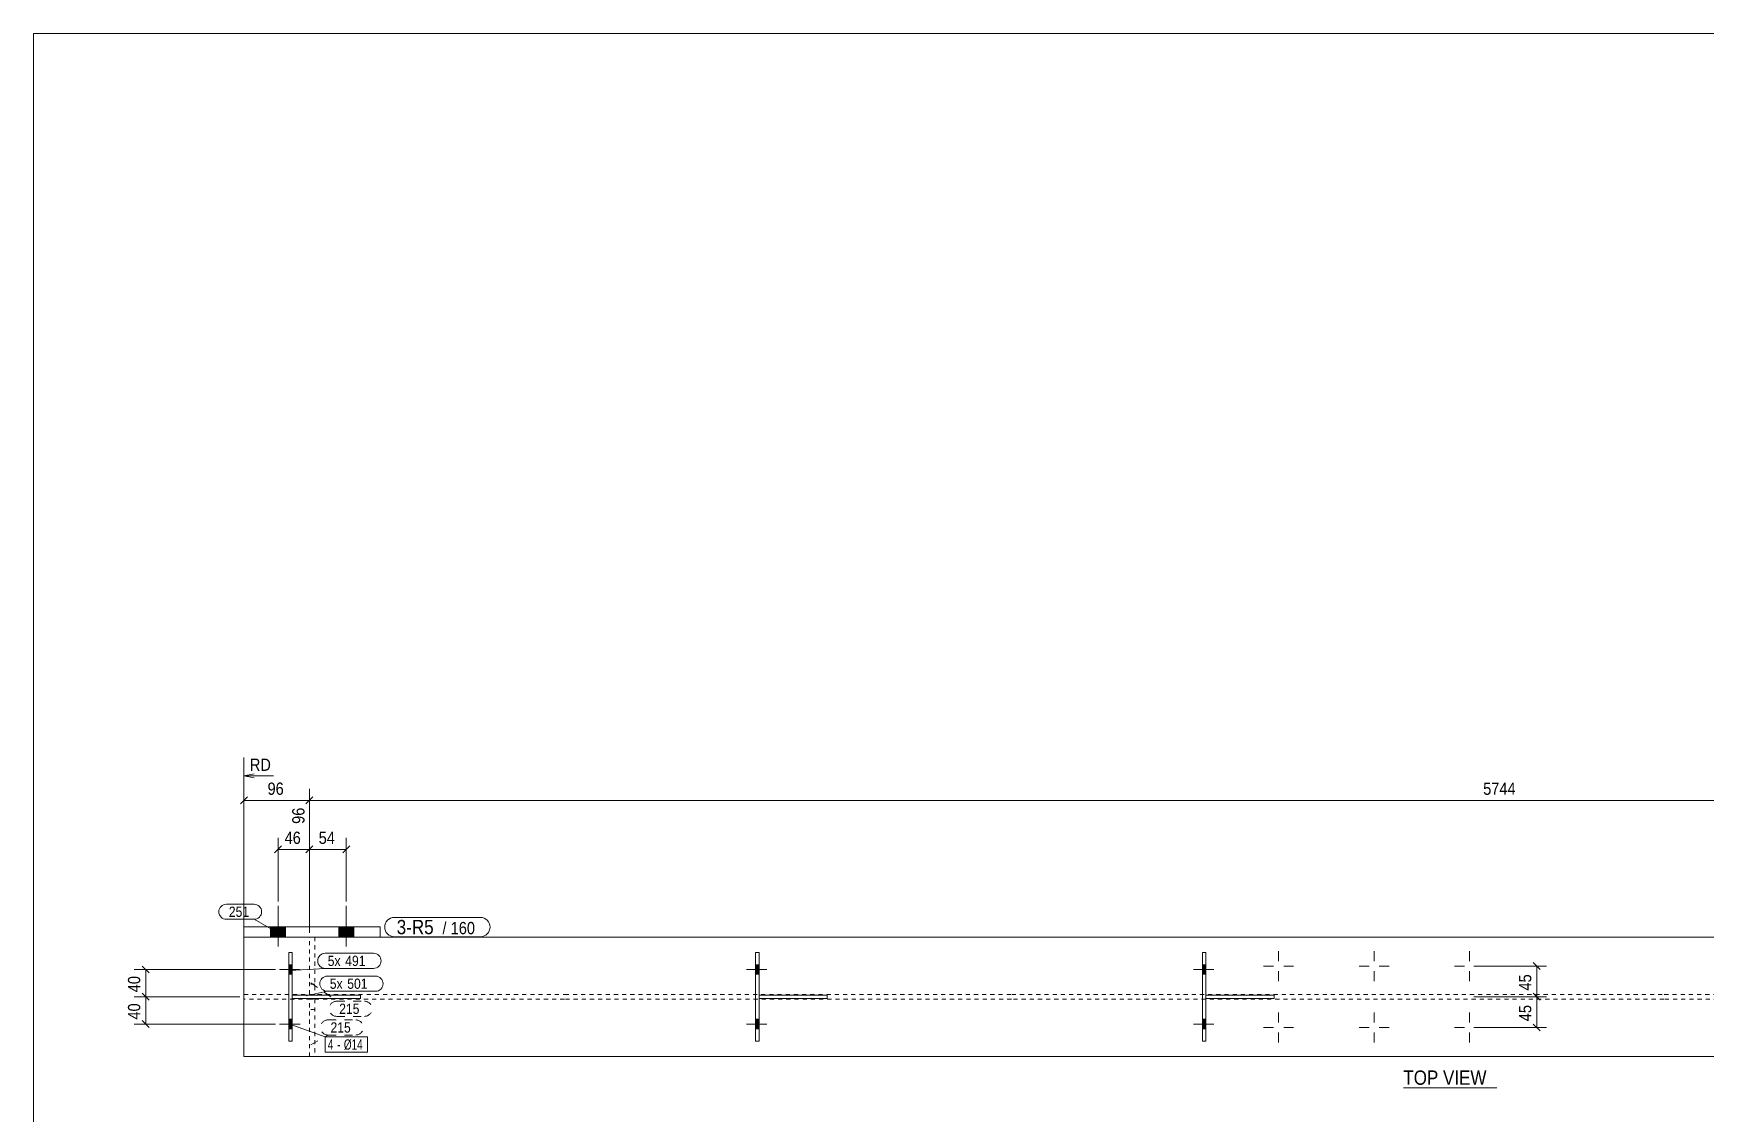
# Model space of a CAD drawing. Header units: millimetres. Extents: x 2 to 825, y 1 to 579.
# Drawn here: x 5 to 413.7, y 315.1 to 579 of the extents above; entities that cross this region are included whole.
import ezdxf

# ---------------------------------------------------------------- set-up
doc = ezdxf.new("R2010")
doc.units = ezdxf.units.MM
for name, pattern in [('XKITLINE00', [0]), ('XKITLINE01', [4, 1, -1, 1, -1]), ('XKITLINE02', [4, 2, -2])]:
    doc.linetypes.add(name, pattern=pattern)
for name, color, linetype, lineweight in [('Bolt', 3, 'Continuous', 0), ('BoltMark', 7, 'Continuous', 0), ('Dimensions', 7, 'Continuous', 0), ('DrawingSheet', 5, 'Continuous', 0), ('OtherObjectType', 7, 'Continuous', 0), ('Part', 2, 'Continuous', 0), ('PartMark', 7, 'Continuous', 0)]:
    doc.layers.add(name, color=color, linetype=linetype, lineweight=lineweight)
doc.styles.add('ARIAL', font='ARIAL.TTF')
doc.styles.add('ARIAL_NARROW', font='ARIALN.TTF')

# ---------------------------------------------------------------- blocks, each defined once
blk = doc.blocks.new('*A26')
at = {"layer": 'Bolt', "color": 3, "linetype": 'XKITLINE00', "lineweight": 0}
for p, q in [((309.35, 354.8), (309.35, 352.36)), ((332.68, 354.8), (332.68, 352.36)), ((356.02, 354.8), (356.02, 352.36)), ((305.68, 351.13), (308.13, 351.13)), ((309.35, 347.47), (309.35, 349.91)), ((313.02, 351.13), (310.58, 351.13)), ((329.02, 351.13), (331.46, 351.13)), ((332.68, 347.47), (332.68, 349.91)), ((336.35, 351.13), (333.91, 351.13)), ((352.35, 351.13), (354.79, 351.13)), ((356.02, 347.47), (356.02, 349.91)), ((359.68, 351.13), (357.24, 351.13)), ((309.35, 339.8), (309.35, 337.36)), ((332.68, 339.8), (332.68, 337.36)), ((356.02, 339.8), (356.02, 337.36)), ((305.68, 336.13), (308.13, 336.13)), ((313.02, 336.13), (310.58, 336.13)), ((329.02, 336.13), (331.46, 336.13)), ((336.35, 336.13), (333.91, 336.13)), ((352.35, 336.13), (354.79, 336.13)), ((359.68, 336.13), (357.24, 336.13)), ((309.35, 332.47), (309.35, 334.91)), ((332.68, 332.47), (332.68, 334.91)), ((356.02, 332.47), (356.02, 334.91))]:
    blk.add_line(p, q, dxfattribs=at)
blk = doc.blocks.new('*A27')
at = {"layer": 'Bolt'}
for points in [[(67.42, 351.47), (68.25, 351.47), (68.25, 349.13), (67.42, 349.13)], [(67.42, 351.47), (68.25, 351.47), (68.25, 349.13), (67.42, 349.13)], [(67.42, 338.13), (68.25, 338.13), (68.25, 335.8), (67.42, 335.8)], [(67.42, 338.13), (68.25, 338.13), (68.25, 335.8), (67.42, 335.8)]]:
    blk.add_hatch(color=3, dxfattribs=at).paths.add_polyline_path(points, flags=17)
at = {"layer": 'Bolt', "color": 3, "linetype": 'XKITLINE00', "lineweight": 0}
for p, q in [((70.18, 350.3), (65.18, 350.3)), ((70.18, 350.3), (65.18, 350.3)), ((68.25, 351.47), (67.42, 351.47)), ((68.25, 351.47), (67.42, 351.47)), ((68.25, 349.13), (67.42, 349.13)), ((68.25, 349.13), (67.42, 349.13)), ((70.18, 336.97), (65.18, 336.97)), ((70.18, 336.97), (65.18, 336.97)), ((68.25, 338.13), (67.42, 338.13)), ((68.25, 338.13), (67.42, 338.13)), ((68.25, 335.8), (67.42, 335.8)), ((68.25, 335.8), (67.42, 335.8))]:
    blk.add_line(p, q, dxfattribs=at)
blk = doc.blocks.new('*A28')
at = {"layer": 'Bolt'}
for points in [[(181.52, 351.47), (182.35, 351.47), (182.35, 349.13), (181.52, 349.13)], [(181.52, 351.47), (182.35, 351.47), (182.35, 349.13), (181.52, 349.13)], [(181.52, 338.13), (182.35, 338.13), (182.35, 335.8), (181.52, 335.8)], [(181.52, 338.13), (182.35, 338.13), (182.35, 335.8), (181.52, 335.8)]]:
    blk.add_hatch(color=3, dxfattribs=at).paths.add_polyline_path(points, flags=17)
at = {"layer": 'Bolt', "color": 3, "linetype": 'XKITLINE00', "lineweight": 0}
for p, q in [((184.28, 350.3), (179.28, 350.3)), ((184.28, 350.3), (179.28, 350.3)), ((182.35, 351.47), (181.52, 351.47)), ((182.35, 351.47), (181.52, 351.47)), ((182.35, 349.13), (181.52, 349.13)), ((182.35, 349.13), (181.52, 349.13)), ((184.28, 336.97), (179.28, 336.97)), ((184.28, 336.97), (179.28, 336.97)), ((182.35, 338.13), (181.52, 338.13)), ((182.35, 338.13), (181.52, 338.13)), ((182.35, 335.8), (181.52, 335.8)), ((182.35, 335.8), (181.52, 335.8))]:
    blk.add_line(p, q, dxfattribs=at)
blk = doc.blocks.new('*A29')
at = {"layer": 'Bolt'}
for points in [[(290.75, 351.47), (291.58, 351.47), (291.58, 349.13), (290.75, 349.13)], [(290.75, 351.47), (291.58, 351.47), (291.58, 349.13), (290.75, 349.13)], [(290.75, 338.13), (291.58, 338.13), (291.58, 335.8), (290.75, 335.8)], [(290.75, 338.13), (291.58, 338.13), (291.58, 335.8), (290.75, 335.8)]]:
    blk.add_hatch(color=3, dxfattribs=at).paths.add_polyline_path(points, flags=17)
at = {"layer": 'Bolt', "color": 3, "linetype": 'XKITLINE00', "lineweight": 0}
for p, q in [((293.52, 350.3), (288.52, 350.3)), ((293.52, 350.3), (288.52, 350.3)), ((291.58, 351.47), (290.75, 351.47)), ((291.58, 351.47), (290.75, 351.47)), ((291.58, 349.13), (290.75, 349.13)), ((291.58, 349.13), (290.75, 349.13)), ((293.52, 336.97), (288.52, 336.97)), ((293.52, 336.97), (288.52, 336.97)), ((291.58, 338.13), (290.75, 338.13)), ((291.58, 338.13), (290.75, 338.13)), ((291.58, 335.8), (290.75, 335.8)), ((291.58, 335.8), (290.75, 335.8))]:
    blk.add_line(p, q, dxfattribs=at)
blk = doc.blocks.new('*A32')
at = {"layer": 'Bolt'}
for points in [[(66.62, 360.72), (66.62, 358.22), (62.95, 358.22), (62.95, 360.72)], [(66.62, 360.72), (66.62, 358.22), (62.95, 358.22), (62.95, 360.72)], [(66.62, 360.72), (66.62, 358.22), (62.95, 358.22), (62.95, 360.72)], [(66.62, 360.72), (66.62, 358.22), (62.95, 358.22), (62.95, 360.72)], [(83.28, 360.72), (83.28, 358.22), (79.62, 358.22), (79.62, 360.72)], [(83.28, 360.72), (83.28, 358.22), (79.62, 358.22), (79.62, 360.72)], [(83.28, 360.72), (83.28, 358.22), (79.62, 358.22), (79.62, 360.72)], [(83.28, 360.72), (83.28, 358.22), (79.62, 358.22), (79.62, 360.72)]]:
    blk.add_hatch(color=3, dxfattribs=at).paths.add_polyline_path(points, flags=17)
at = {"layer": 'Bolt', "color": 3, "linetype": 'XKITLINE00', "lineweight": 0}
for p, q in [((64.78, 355.88), (64.78, 365.88)), ((64.78, 355.88), (64.78, 365.88)), ((64.78, 355.88), (64.78, 365.88)), ((64.78, 355.88), (64.78, 365.88)), ((81.45, 355.88), (81.45, 365.88)), ((81.45, 355.88), (81.45, 365.88)), ((81.45, 355.88), (81.45, 365.88)), ((81.45, 355.88), (81.45, 365.88)), ((62.95, 358.22), (62.95, 360.72)), ((62.95, 358.22), (62.95, 360.72)), ((62.95, 358.22), (62.95, 360.72)), ((62.95, 358.22), (62.95, 360.72)), ((66.62, 358.22), (66.62, 360.72)), ((66.62, 358.22), (66.62, 360.72)), ((66.62, 358.22), (66.62, 360.72)), ((66.62, 358.22), (66.62, 360.72)), ((79.62, 358.22), (79.62, 360.72)), ((79.62, 358.22), (79.62, 360.72)), ((79.62, 358.22), (79.62, 360.72)), ((79.62, 358.22), (79.62, 360.72)), ((83.28, 358.22), (83.28, 360.72)), ((83.28, 358.22), (83.28, 360.72)), ((83.28, 358.22), (83.28, 360.72)), ((83.28, 358.22), (83.28, 360.72))]:
    blk.add_line(p, q, dxfattribs=at)
blk = doc.blocks.new('*A34')
at = {"layer": 'Part', "color": 2, "linetype": 'XKITLINE00', "lineweight": 0}
for p, q in [((134.78, 358.22), (56.45, 358.22)), ((56.45, 329.05), (56.45, 358.22)), ((244.02, 358.22), (134.88, 358.22)), ((403.52, 358.22), (244.12, 358.22)), ((512.75, 358.22), (403.62, 358.22)), ((56.45, 329.05), (134.78, 329.05)), ((134.88, 329.05), (244.02, 329.05)), ((244.12, 329.05), (403.52, 329.05)), ((403.62, 329.05), (512.75, 329.05))]:
    blk.add_line(p, q, dxfattribs=at)
at = {"layer": 'Part', "color": 7, "linetype": 'XKITLINE01', "lineweight": 0}
for p, q in [((56.45, 344.22), (134.78, 344.22)), ((134.88, 344.22), (244.02, 344.22)), ((244.12, 344.22), (403.52, 344.22)), ((403.62, 344.22), (512.75, 344.22)), ((134.78, 343.05), (56.45, 343.05)), ((244.02, 343.05), (134.88, 343.05)), ((403.52, 343.05), (244.12, 343.05)), ((512.75, 343.05), (403.62, 343.05))]:
    blk.add_line(p, q, dxfattribs=at)
blk = doc.blocks.new('*A35')
at = {"layer": 'Part', "color": 7, "linetype": 'XKITLINE01', "lineweight": 0}
for p, q in [((72.45, 329.05), (72.45, 343.05)), ((72.45, 343.05), (73.78, 343.05)), ((73.78, 340.55), (72.45, 340.55)), ((73.78, 343.05), (73.78, 329.05)), ((73.78, 329.05), (72.45, 329.05))]:
    blk.add_line(p, q, dxfattribs=at)
blk = doc.blocks.new('*A36')
at = {"layer": 'Part', "color": 2, "linetype": 'XKITLINE00', "lineweight": 0}
for p, q in [((68.25, 344.05), (84.92, 344.05)), ((84.92, 343.22), (84.92, 344.05)), ((84.92, 343.22), (68.25, 343.22))]:
    blk.add_line(p, q, dxfattribs=at)
at = {"layer": 'Part', "color": 7, "linetype": 'XKITLINE01', "lineweight": 0}
blk.add_line((68.25, 343.22), (68.25, 344.05), dxfattribs=at)
blk.add_line((68.25, 343.22), (68.25, 344.05), dxfattribs=at)
blk = doc.blocks.new('*A37')
at = {"layer": 'Part', "color": 2, "linetype": 'XKITLINE00', "lineweight": 0}
for p, q in [((67.42, 354.47), (68.25, 354.47)), ((67.42, 332.8), (67.42, 354.47)), ((68.25, 354.47), (68.25, 332.8)), ((68.25, 332.8), (67.42, 332.8))]:
    blk.add_line(p, q, dxfattribs=at)
blk = doc.blocks.new('*A38')
at = {"layer": 'Part', "color": 2, "linetype": 'XKITLINE00', "lineweight": 0}
for p, q in [((182.35, 344.05), (199.02, 344.05)), ((199.02, 343.22), (199.02, 344.05)), ((199.02, 343.22), (182.35, 343.22))]:
    blk.add_line(p, q, dxfattribs=at)
at = {"layer": 'Part', "color": 7, "linetype": 'XKITLINE01', "lineweight": 0}
blk.add_line((182.35, 343.22), (182.35, 344.05), dxfattribs=at)
blk.add_line((182.35, 343.22), (182.35, 344.05), dxfattribs=at)
blk = doc.blocks.new('*A39')
at = {"layer": 'Part', "color": 2, "linetype": 'XKITLINE00', "lineweight": 0}
for p, q in [((181.52, 354.47), (182.35, 354.47)), ((181.52, 332.8), (181.52, 354.47)), ((182.35, 354.47), (182.35, 332.8)), ((182.35, 332.8), (181.52, 332.8))]:
    blk.add_line(p, q, dxfattribs=at)
blk = doc.blocks.new('*A40')
at = {"layer": 'Part', "color": 2, "linetype": 'XKITLINE00', "lineweight": 0}
for p, q in [((291.58, 344.05), (308.25, 344.05)), ((308.25, 343.22), (308.25, 344.05)), ((308.25, 343.22), (291.58, 343.22))]:
    blk.add_line(p, q, dxfattribs=at)
at = {"layer": 'Part', "color": 7, "linetype": 'XKITLINE01', "lineweight": 0}
blk.add_line((291.58, 343.22), (291.58, 344.05), dxfattribs=at)
blk.add_line((291.58, 343.22), (291.58, 344.05), dxfattribs=at)
blk = doc.blocks.new('*A41')
at = {"layer": 'Part', "color": 2, "linetype": 'XKITLINE00', "lineweight": 0}
for p, q in [((290.75, 354.47), (291.58, 354.47)), ((290.75, 332.8), (290.75, 354.47)), ((291.58, 354.47), (291.58, 332.8)), ((291.58, 332.8), (290.75, 332.8))]:
    blk.add_line(p, q, dxfattribs=at)
blk = doc.blocks.new('*A46')
at = {"layer": 'Part', "color": 7, "linetype": 'XKITLINE01', "lineweight": 0}
for p, q in [((72.45, 344.22), (72.45, 358.22)), ((72.45, 358.22), (73.78, 358.22)), ((73.78, 358.22), (73.78, 344.22)), ((73.78, 346.72), (72.45, 346.72)), ((73.78, 344.22), (72.45, 344.22))]:
    blk.add_line(p, q, dxfattribs=at)
blk = doc.blocks.new('*A47')
at = {"layer": 'Part', "color": 2, "linetype": 'XKITLINE00', "lineweight": 0}
for p, q in [((56.45, 360.72), (56.45, 358.22)), ((56.45, 360.72), (89.78, 360.72)), ((89.78, 360.72), (89.78, 358.22))]:
    blk.add_line(p, q, dxfattribs=at)
at = {"layer": 'Part', "color": 7, "linetype": 'XKITLINE01', "lineweight": 0}
blk.add_line((56.45, 358.22), (89.78, 358.22), dxfattribs=at)
blk = doc.blocks.new('*A54')
at = {"layer": 'DrawingSheet', "color": 5, "linetype": 'XKITLINE00', "lineweight": 0}
for p, q in [((825, 579), (5, 579)), ((5, 579), (5, 5))]:
    blk.add_line(p, q, dxfattribs=at)
blk = doc.blocks.new('*A111')
at = {"layer": 'Dimensions', "color": 7, "linetype": 'XKITLINE00', "lineweight": 0}
for p, q in [((56.45, 359.22), (56.45, 402.13)), ((58.95, 398.13), (56.45, 397.63)), ((58.95, 397.13), (56.45, 397.63)), ((63.67, 397.63), (56.45, 397.63)), ((57.3, 392.48), (55.6, 390.78)), ((56.45, 359.22), (56.45, 394.48)), ((73.3, 392.48), (71.6, 390.78)), ((72.45, 359.22), (72.45, 394.48)), ((56.45, 391.63), (72.45, 391.63))]:
    blk.add_line(p, q, dxfattribs=at)
at = {"layer": 'Dimensions', "color": 7}
blk.add_point((56.45, 397.63), dxfattribs=at)
at = {"layer": 'Dimensions', "color": 3}
for p in [(56.45, 391.63), (72.45, 391.63)]:
    blk.add_point(p, dxfattribs=at)
at = {"layer": 'Dimensions', "color": 3, "style": 'ARIAL', "width": 0.85}
for s, p in [('RD', (57.89, 398.83)), ('96', (62.22, 392.98))]:
    blk.add_text(s, height=3, dxfattribs=at).set_placement(p)
blk.add_text('96', height=3, rotation=90.0002, dxfattribs=at).set_placement((71.25, 385.88))
blk = doc.blocks.new('*A112')
at = {"layer": 'Dimensions', "color": 7, "linetype": 'XKITLINE00', "lineweight": 0}
for p, q in [((73.3, 392.48), (71.6, 390.78)), ((72.45, 359.22), (72.45, 394.48)), ((72.45, 391.63), (655.13, 391.63))]:
    blk.add_line(p, q, dxfattribs=at)
at = {"layer": 'Dimensions', "color": 3}
blk.add_point((72.45, 391.63), dxfattribs=at)
at = {"layer": 'Dimensions', "color": 3, "style": 'ARIAL', "width": 0.85}
blk.add_text('5744', height=3, dxfattribs=at).set_placement((359.34, 392.98))
blk = doc.blocks.new('*A113')
at = {"layer": 'Dimensions', "color": 7, "linetype": 'XKITLINE00', "lineweight": 0}
for p, q in [((65.63, 380.48), (63.93, 378.78)), ((64.78, 366.88), (64.78, 382.48)), ((73.3, 380.48), (71.6, 378.78)), ((72.45, 359.22), (72.45, 382.48)), ((64.78, 379.63), (72.45, 379.63))]:
    blk.add_line(p, q, dxfattribs=at)
at = {"layer": 'Dimensions', "color": 3}
for p in [(64.78, 379.63), (72.45, 379.63)]:
    blk.add_point(p, dxfattribs=at)
at = {"layer": 'Dimensions', "color": 3, "style": 'ARIAL', "width": 0.85}
blk.add_text('46', height=3, dxfattribs=at).set_placement((66.39, 380.98))
blk = doc.blocks.new('*A114')
at = {"layer": 'Dimensions', "color": 7, "linetype": 'XKITLINE00', "lineweight": 0}
for p, q in [((73.3, 380.48), (71.6, 378.78)), ((72.45, 359.22), (72.45, 382.48)), ((82.3, 380.48), (80.6, 378.78)), ((81.45, 366.88), (81.45, 382.48)), ((72.45, 379.63), (81.45, 379.63))]:
    blk.add_line(p, q, dxfattribs=at)
at = {"layer": 'Dimensions', "color": 3}
for p in [(72.45, 379.63), (81.45, 379.63)]:
    blk.add_point(p, dxfattribs=at)
at = {"layer": 'Dimensions', "color": 3, "style": 'ARIAL', "width": 0.85}
blk.add_text('54', height=3, dxfattribs=at).set_placement((74.72, 380.98))
blk = doc.blocks.new('*A117')
at = {"layer": 'Dimensions', "color": 7, "linetype": 'XKITLINE00', "lineweight": 0}
for p, q in [((357.02, 343.63), (374.85, 343.63)), ((371.6, 344.48), (373.3, 342.78)), ((372.45, 336.13), (372.45, 343.63)), ((357.02, 336.13), (374.85, 336.13)), ((371.6, 336.98), (373.3, 335.28))]:
    blk.add_line(p, q, dxfattribs=at)
at = {"layer": 'Dimensions', "color": 3}
for p in [(372.45, 343.63), (372.45, 336.13)]:
    blk.add_point(p, dxfattribs=at)
at = {"layer": 'Dimensions', "color": 3, "style": 'ARIAL', "width": 0.85}
blk.add_text('45', height=3, rotation=90.0002, dxfattribs=at).set_placement((371.1, 337.66))
blk = doc.blocks.new('*A118')
at = {"layer": 'Dimensions', "color": 7, "linetype": 'XKITLINE00', "lineweight": 0}
for p, q in [((371.6, 351.98), (373.3, 350.28)), ((357.02, 351.13), (374.85, 351.13)), ((372.45, 343.63), (372.45, 351.13)), ((357.02, 343.63), (374.85, 343.63)), ((371.6, 344.48), (373.3, 342.78))]:
    blk.add_line(p, q, dxfattribs=at)
at = {"layer": 'Dimensions', "color": 3}
for p in [(372.45, 351.13), (372.45, 343.63)]:
    blk.add_point(p, dxfattribs=at)
at = {"layer": 'Dimensions', "color": 3, "style": 'ARIAL', "width": 0.85}
blk.add_text('45', height=3, rotation=90.0002, dxfattribs=at).set_placement((371.1, 345.16))
blk = doc.blocks.new('*A119')
at = {"layer": 'Dimensions', "color": 7, "linetype": 'XKITLINE00', "lineweight": 0}
for p, q in [((55.45, 343.63), (29.6, 343.63)), ((31.6, 344.48), (33.3, 342.78)), ((32.45, 336.97), (32.45, 343.63)), ((64.18, 336.97), (29.6, 336.97)), ((31.6, 337.81), (33.3, 336.12))]:
    blk.add_line(p, q, dxfattribs=at)
at = {"layer": 'Dimensions', "color": 3}
for p in [(32.45, 343.63), (32.45, 336.97)]:
    blk.add_point(p, dxfattribs=at)
at = {"layer": 'Dimensions', "color": 3, "style": 'ARIAL', "width": 0.85}
blk.add_text('40', height=3, rotation=90.0002, dxfattribs=at).set_placement((31.1, 338.07))
blk = doc.blocks.new('*A120')
at = {"layer": 'Dimensions', "color": 7, "linetype": 'XKITLINE00', "lineweight": 0}
for p, q in [((64.18, 350.3), (29.6, 350.3)), ((31.6, 351.15), (33.3, 349.45)), ((32.45, 343.63), (32.45, 350.3)), ((55.45, 343.63), (29.6, 343.63)), ((31.6, 344.48), (33.3, 342.78))]:
    blk.add_line(p, q, dxfattribs=at)
at = {"layer": 'Dimensions', "color": 3}
for p in [(32.45, 350.3), (32.45, 343.63)]:
    blk.add_point(p, dxfattribs=at)
at = {"layer": 'Dimensions', "color": 3, "style": 'ARIAL', "width": 0.85}
blk.add_text('40', height=3, rotation=90.0002, dxfattribs=at).set_placement((31.1, 344.74))
blk = doc.blocks.new('*A121')
at = {"layer": 'BoltMark', "color": 7, "linetype": 'XKITLINE00', "lineweight": 0}
for p, q in [((67.68, 336.97), (76.34, 333.82)), ((76.34, 333.82), (86.64, 333.82)), ((76.34, 330.12), (76.34, 333.82)), ((86.64, 330.12), (86.64, 333.82)), ((76.34, 330.12), (86.64, 330.12))]:
    blk.add_line(p, q, dxfattribs=at)
at = {"layer": 'BoltMark', "color": 3, "style": 'ARIAL_NARROW', "width": 0.85}
for s, p in [('4', (76.94, 330.72)), ('-', (79.21, 330.72)), ('Ø14', (80.87, 330.72))]:
    blk.add_text(s, height=2.5, dxfattribs=at).set_placement(p)
blk = doc.blocks.new('*A124')
at = {"layer": 'PartMark', "color": 7, "linetype": 'XKITLINE00', "lineweight": 0}
for p, q in [((52.16, 366.26), (58.92, 366.26)), ((52.16, 362.56), (58.92, 362.56)), ((63.17, 360.17), (58.92, 362.56))]:
    blk.add_line(p, q, dxfattribs=at)
for centre, start, end in [((52.16, 364.41), 90, 270), ((58.92, 364.41), 270, 90)]:
    blk.add_arc(centre, 1.85, start, end, dxfattribs=at)
at = {"layer": 'PartMark', "color": 3, "style": 'ARIAL', "width": 0.85}
blk.add_text('251', height=2.5, dxfattribs=at).set_placement((52.76, 363.16))
blk = doc.blocks.new('*A125')
at = {"layer": 'PartMark', "color": 7, "linetype": 'XKITLINE02', "lineweight": 0}
for p, q in [((72.77, 347.06), (79.13, 342.55)), ((79.13, 342.55), (85.89, 342.55)), ((79.13, 338.85), (85.89, 338.85))]:
    blk.add_line(p, q, dxfattribs=at)
for centre, start, end in [((79.13, 340.7), 90, 270), ((85.89, 340.7), 270, 90)]:
    blk.add_arc(centre, 1.85, start, end, dxfattribs=at)
at = {"layer": 'PartMark', "color": 3, "style": 'ARIAL', "width": 0.85}
blk.add_text('215', height=2.5, dxfattribs=at).set_placement((79.73, 339.45))
blk = doc.blocks.new('*A126')
at = {"layer": 'PartMark', "color": 7, "linetype": 'XKITLINE02', "lineweight": 0}
for p, q in [((77.01, 337.99), (83.77, 337.99)), ((72.77, 331.9), (77.01, 334.29)), ((77.01, 334.29), (83.77, 334.29))]:
    blk.add_line(p, q, dxfattribs=at)
for centre, start, end in [((77.01, 336.14), 90, 270), ((83.77, 336.14), 270, 90)]:
    blk.add_arc(centre, 1.85, start, end, dxfattribs=at)
at = {"layer": 'PartMark', "color": 3, "style": 'ARIAL', "width": 0.85}
blk.add_text('215', height=2.5, dxfattribs=at).set_placement((77.61, 334.89))
blk = doc.blocks.new('*A127')
at = {"layer": 'PartMark', "color": 7, "linetype": 'XKITLINE00', "lineweight": 0}
for p, q in [((93.2, 363.02), (114.25, 363.02)), ((93.2, 358.32), (114.25, 358.32))]:
    blk.add_line(p, q, dxfattribs=at)
for centre, start, end in [((93.2, 360.67), 90, 270), ((114.25, 360.67), 270, 90)]:
    blk.add_arc(centre, 2.35, start, end, dxfattribs=at)
at = {"layer": 'PartMark', "color": 1, "style": 'ARIAL', "width": 0.85}
blk.add_text('3-R5', height=3.5, dxfattribs=at).set_placement((93.8, 358.92))
at = {"layer": 'PartMark', "color": 3, "style": 'ARIAL', "width": 0.85}
for s, p in [('/', (104.97, 358.92)), ('160', (106.98, 358.92))]:
    blk.add_text(s, height=3, dxfattribs=at).set_placement(p)
blk = doc.blocks.new('*A128')
at = {"layer": 'PartMark', "color": 7, "linetype": 'XKITLINE00', "lineweight": 0}
for p, q in [((76.83, 348.68), (88.61, 348.68)), ((71.63, 343.83), (76.83, 344.98)), ((76.83, 344.98), (88.61, 344.98))]:
    blk.add_line(p, q, dxfattribs=at)
for centre, start, end in [((76.83, 346.83), 90, 270), ((88.61, 346.83), 270, 90)]:
    blk.add_arc(centre, 1.85, start, end, dxfattribs=at)
at = {"layer": 'PartMark', "color": 3, "style": 'ARIAL', "width": 0.85}
for s, p in [('5x', (77.43, 345.58)), ('501', (81.7, 345.58))]:
    blk.add_text(s, height=2.5, dxfattribs=at).set_placement(p)
blk = doc.blocks.new('*A129')
at = {"layer": 'PartMark', "color": 7, "linetype": 'XKITLINE00', "lineweight": 0}
for p, q in [((76.33, 354.26), (88.11, 354.26)), ((67.63, 350.08), (76.33, 350.56)), ((76.33, 350.56), (88.11, 350.56))]:
    blk.add_line(p, q, dxfattribs=at)
for centre, start, end in [((76.33, 352.41), 90, 270), ((88.11, 352.41), 270, 90)]:
    blk.add_arc(centre, 1.85, start, end, dxfattribs=at)
at = {"layer": 'PartMark', "color": 3, "style": 'ARIAL', "width": 0.85}
for s, p in [('5x', (76.93, 351.16)), ('491', (81.2, 351.16))]:
    blk.add_text(s, height=2.5, dxfattribs=at).set_placement(p)
blk = doc.blocks.new('*A130')
at = {"layer": 'OtherObjectType', "color": 7, "linetype": 'XKITLINE00', "lineweight": 0}
blk.add_line((339.83, 321.38), (362.65, 321.38), dxfattribs=at)
at = {"layer": 'OtherObjectType', "color": 7, "style": 'ARIAL', "width": 0.85}
blk.add_text('TOP VIEW', height=3.5, dxfattribs=at).set_placement((339.83, 322.13))

msp = doc.modelspace()

# ---------------------------------------------------------------- block references
at = {"lineweight": 0}
for name in ['*A54', '*A111', '*A112', '*A113', '*A114', '*A124', '*A32', '*A47', '*A127', '*A46', '*A37', '*A129', '*A39', '*A41', '*A26', '*A118', '*A120', '*A27', '*A128', '*A28', '*A29', '*A119', '*A36', '*A125', '*A38', '*A40', '*A117', '*A35', '*A121', '*A126', '*A130']:
    msp.add_blockref(name, (0, 0), dxfattribs=at)
at = {"layer": 'Part', "lineweight": 0}
msp.add_blockref('*A34', (0, 0), dxfattribs=at)

doc.saveas('drawing.dxf')
